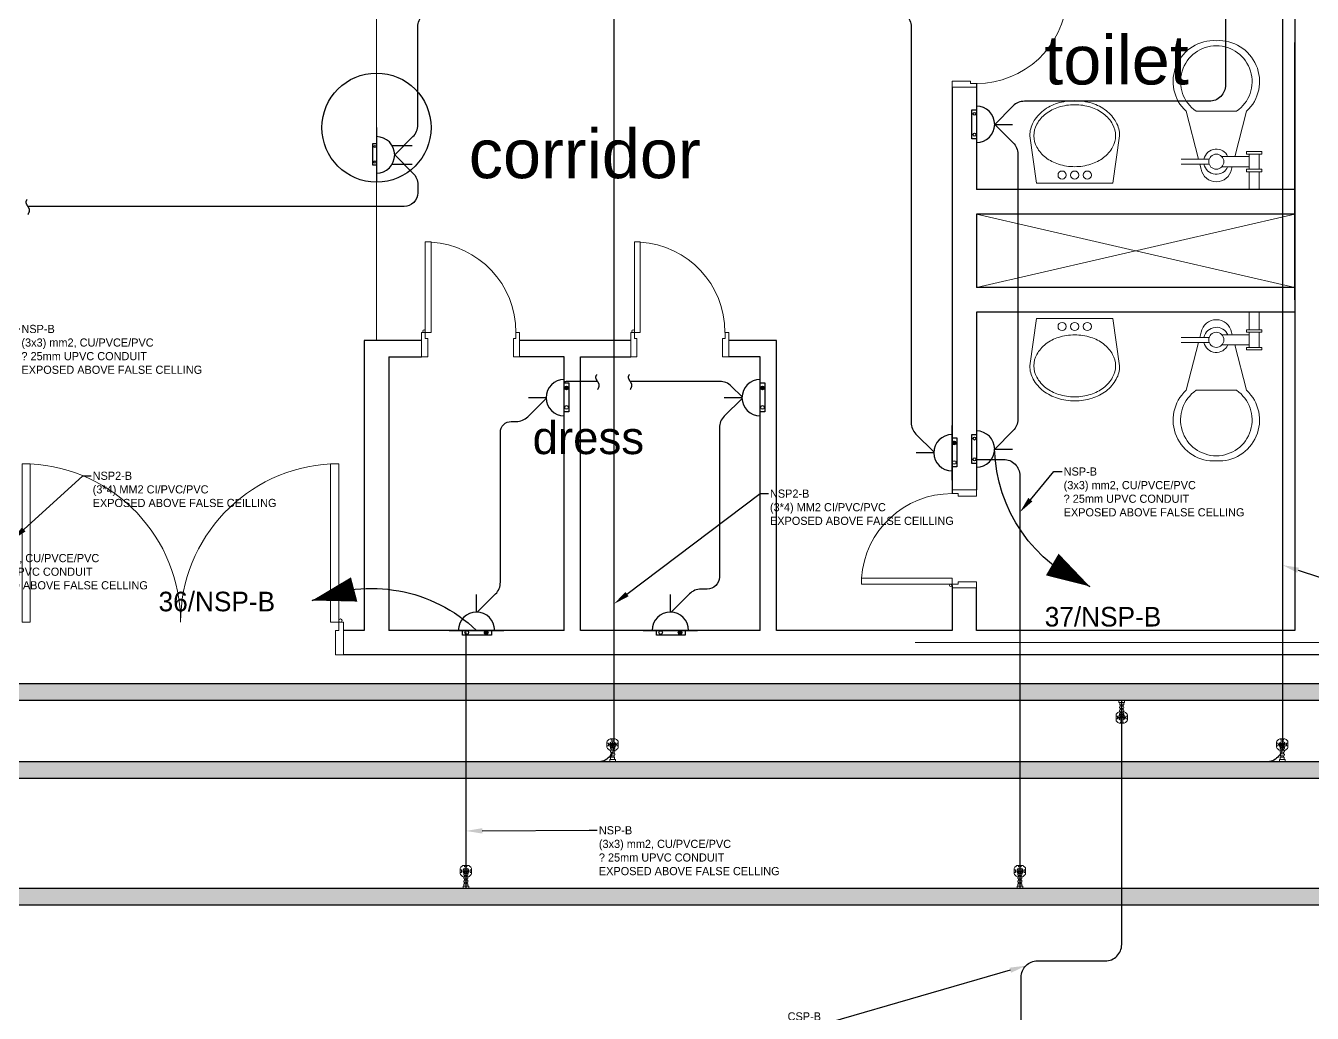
# Model space of a CAD drawing. Extents: x -1451 to 148, y -12854 to 856.
# Drawn here: x 71.95 to 79.83, y 355.93 to 361.98 of the extents above; entities that cross this region are included whole.
import ezdxf
from ezdxf import colors
from ezdxf.entities.mleader import LeaderData, LeaderLine
from ezdxf.enums import TextEntityAlignment as Align
from ezdxf.math import Vec2, Vec3

# ---------------------------------------------------------------- set-up
doc = ezdxf.new("R2010")
doc.units = 0
doc.header["$LTSCALE"] = 0.15
doc.linetypes.add('CONTINOUS', pattern=[0])
doc.linetypes.add('HIDDEN', pattern=[0.375, 0.25, -0.125])
doc.layers.get('0').update_dxf_attribs({"color": 252})
for name, color, linetype in [('0 BDH', 252, 'Continuous'), ('0 NORMAL WIRING', 252, 'Continuous'), ('0 sockets', 252, 'Continuous'), ('0 TEXTT', 4, 'Continuous'), ('0 TRATS', 252, 'Continuous'), ('0 WIRING 3', 4, 'Continuous'), ('AUTOINCR', 7, 'Continuous'), ('CPTOOLS-TRAY', 1, 'Continuous'), ('d1', 252, 'Continuous'), ('E-SOCK', 2, 'Continuous'), ('TEXT', 3, 'Continuous'), ('WIRING', 4, 'Continuous')]:
    doc.layers.add(name, color=color, linetype=linetype)
for name, color, linetype, lineweight in [('0 LEGEND', 140, 'Continuous', 0), ('anal', 252, 'Continuous', 20), ('DOOR', 252, 'Continuous', 20), ('EL-PULL BOX-50', 3, 'Continuous', 0), ('FIXT', 252, 'Continuous', 9), ('TMG-LC-ACCEORISE', 1, 'Continuous', 0), ('wall', 252, 'Continuous', 30), ('WC', 252, 'Continuous', 9)]:
    doc.layers.add(name, color=color, linetype=linetype, lineweight=lineweight)

# ---------------------------------------------------------------- blocks, each defined once
blk = doc.blocks.new('ARCH')
at = {"layer": 'anal'}
for p, q in [((74.1, 362.325), (74.1, 360.05)), ((77.775, 360.825), (79.725, 360.375)), ((79.725, 360.825), (77.775, 360.375)), ((77.4, 358.2), (82.2, 358.2)), ((82.2, 358.2), (77.4, 358.2))]:
    blk.add_line(p, q, dxfattribs=at)
at = {"layer": 'DOOR'}
for p, q in [((77.625, 361.6395), (77.7375, 361.6395)), ((77.625, 361.602), (77.625, 361.6395)), ((77.7375, 361.6395), (77.7375, 361.6245)), ((77.775, 361.602), (77.625, 361.602)), ((77.7375, 361.6245), (77.775, 361.6245)), ((77.775, 361.6245), (77.775, 361.602)), ((74.399, 360.655), (74.435, 360.655)), ((74.399, 360.1), (74.399, 360.655)), ((74.435, 360.655), (74.435, 360.1)), ((75.6796, 360.655), (75.7157, 360.655)), ((75.6796, 360.1), (75.6796, 360.655)), ((75.7157, 360.655), (75.7157, 360.1)), ((74.3765, 360.1), (74.3765, 359.95)), ((74.399, 360.1), (74.3765, 360.1)), ((74.399, 360.0625), (74.399, 360.1)), ((74.435, 360.1), (74.399, 360.1)), ((74.414, 360.0625), (74.399, 360.0625)), ((74.414, 359.95), (74.414, 360.0625)), ((74.939, 360.0625), (74.954, 360.0625)), ((74.939, 359.95), (74.939, 360.0625)), ((74.954, 360.0625), (74.954, 360.1)), ((74.954, 360.1), (74.9765, 360.1)), ((74.9765, 360.1), (74.9765, 359.95)), ((75.6571, 360.1), (75.6571, 359.95)), ((75.6796, 360.1), (75.6571, 360.1)), ((75.6796, 360.0625), (75.6796, 360.1)), ((75.7157, 360.1), (75.6796, 360.1)), ((75.6946, 360.0625), (75.6796, 360.0625)), ((75.6946, 359.95), (75.6946, 360.0625)), ((76.2196, 360.0625), (76.2346, 360.0625)), ((76.2196, 359.95), (76.2196, 360.0625)), ((76.2346, 360.0625), (76.2346, 360.1)), ((76.2346, 360.1), (76.2571, 360.1)), ((76.2571, 360.1), (76.2571, 359.95)), ((74.3765, 359.95), (74.414, 359.95)), ((74.9765, 359.95), (74.939, 359.95)), ((75.6571, 359.95), (75.6946, 359.95)), ((76.2571, 359.95), (76.2196, 359.95)), ((77.625, 359.1352), (77.775, 359.1352)), ((77.625, 359.1127), (77.625, 359.1352)), ((77.6625, 359.1127), (77.625, 359.1127)), ((77.6625, 359.0977), (77.6625, 359.1127)), ((77.775, 359.1352), (77.775, 359.0977)), ((77.775, 359.0977), (77.6625, 359.0977)), ((77.07, 358.5937), (77.625, 358.5937)), ((77.07, 358.5577), (77.07, 358.5937)), ((77.625, 358.5577), (77.07, 358.5577)), ((77.625, 358.5937), (77.625, 358.5577)), ((77.6625, 358.5577), (77.625, 358.5577)), ((77.625, 358.5577), (77.625, 358.5352)), ((77.6625, 358.5727), (77.6625, 358.5577)), ((77.775, 358.5727), (77.6625, 358.5727)), ((77.775, 358.5352), (77.775, 358.5727)), ((77.625, 358.5352), (77.775, 358.5352))]:
    blk.add_line(p, q, dxfattribs=at)
for points in [[(71.9287, 358.325), (71.9287, 359.295), (71.9787, 359.295), (71.9787, 358.325)], [(73.8687, 358.325), (73.8687, 359.295), (73.8187, 359.295), (73.8187, 358.325)], [(73.8687, 358.325), (73.8987, 358.325), (73.8987, 358.125), (73.8487, 358.125), (73.8487, 358.275), (73.8687, 358.275)]]:
    blk.add_lwpolyline(points, close=True, dxfattribs=at)
blk.add_circle((73.8787, 358.335), 0.01, dxfattribs=at)
for centre, start, end in [((71.9287, 358.325), 0, 87.04922), ((73.8713, 358.325), 92.95078, 180)]:
    blk.add_arc(centre, 0.9713, start, end, dxfattribs=at)
for centre, major_axis, start_param, end_param in [((77.775, 362.1795), (-0.3924, 0.3924), 2.356194, 3.86201), ((74.399, 360.1), (-0.3924, 0.3924), 3.926991, 5.432806), ((75.6796, 360.1), (-0.3924, 0.3924), 3.926991, 5.432806), ((74.3915, 360.1075), (0.0053, 0.0053), 5.497787, 11.780972), ((75.6721, 360.1075), (0.0053, 0.0053), 5.497787, 11.780972), ((77.625, 358.5577), (-0.3924, 0.3924), -0.785398, 0.720417), ((77.6175, 358.5502), (0.0053, 0.0053), 0.785398, 7.068583)]:
    blk.add_ellipse(centre, major_axis=major_axis, ratio=1, start_param=start_param, end_param=end_param, dxfattribs=at)
at = {"layer": 'FIXT'}
for p, q in [((78.1017, 361.3049), (78.1428, 361.014)), ((78.6517, 361.3049), (78.6106, 361.014)), ((78.1428, 361.014), (78.6106, 361.014)), ((78.1017, 359.8951), (78.1428, 360.186)), ((78.1428, 360.186), (78.6106, 360.186)), ((78.6517, 359.8951), (78.6106, 360.186))]:
    blk.add_line(p, q, dxfattribs=at)
for centre in [(78.2993, 361.0637), (78.3767, 361.0637), (78.454, 361.0637), (78.2993, 360.1363), (78.3767, 360.1363), (78.454, 360.1363)]:
    blk.add_circle(centre, 0.025, dxfattribs=at)
for centre, radius, start, end in [((78.3553, 361.2345), 0.282, 107.45924, 127.2098), ((78.3553, 361.2345), 0.257, 107.45924, 127.2098), ((78.3767, 361.1666), 0.3532, 90, 107.45924), ((78.3767, 361.1666), 0.3282, 90, 107.45924), ((78.3767, 361.1666), 0.3532, 72.54076, 90), ((78.3767, 361.1666), 0.3282, 72.54076, 90), ((78.398, 361.2345), 0.257, 52.7902, 72.54076), ((78.398, 361.2345), 0.282, 52.7902, 72.54076), ((78.3226, 361.2776), 0.2279, 127.2098, 151.38698), ((78.3226, 361.2776), 0.2029, 127.2098, 151.38698), ((78.4307, 361.2776), 0.2029, 28.61302, 52.7902), ((78.4307, 361.2776), 0.2279, 28.61302, 52.7902), ((78.2724, 361.3049), 0.1707, 151.38698, 180), ((78.2724, 361.3049), 0.1457, 151.38698, 180), ((78.4809, 361.3049), 0.1457, 0, 28.61302), ((78.4809, 361.3049), 0.1707, 0, 28.61302), ((78.2724, 361.3049), 0.1457, 180, 208.61302), ((78.3226, 361.3323), 0.2029, 208.61302, 232.7902), ((78.4307, 361.3323), 0.2029, 307.2098, 331.38698), ((78.4809, 361.3049), 0.1457, 331.38698, 360), ((78.3553, 361.3754), 0.257, 232.7902, 252.54076), ((78.398, 361.3754), 0.257, 287.45924, 307.2098), ((78.3767, 361.4433), 0.3282, 252.54076, 270), ((78.3767, 361.4433), 0.3282, 270, 287.45924), ((78.3553, 359.8246), 0.257, 107.45924, 127.2098), ((78.3767, 359.7567), 0.3282, 90, 107.45924), ((78.3767, 359.7567), 0.3282, 72.54076, 90), ((78.398, 359.8246), 0.257, 52.7902, 72.54076), ((78.3226, 359.8677), 0.2029, 127.2098, 151.38698), ((78.4307, 359.8677), 0.2029, 28.61302, 52.7902), ((78.2724, 359.8951), 0.1707, 180, 208.61302), ((78.2724, 359.8951), 0.1457, 151.38698, 180), ((78.2724, 359.8951), 0.1457, 180, 208.61302), ((78.4809, 359.8951), 0.1457, 0, 28.61302), ((78.4809, 359.8951), 0.1457, 331.38698, 360), ((78.4809, 359.8951), 0.1707, 331.38698, 360), ((78.3226, 359.9224), 0.2029, 208.61302, 232.7902), ((78.4307, 359.9224), 0.2029, 307.2098, 331.38698), ((78.3226, 359.9224), 0.2279, 208.61302, 232.7902), ((78.3553, 359.9655), 0.282, 232.7902, 252.54076), ((78.3553, 359.9655), 0.257, 232.7902, 252.54076), ((78.398, 359.9655), 0.257, 287.45924, 307.2098), ((78.398, 359.9655), 0.282, 287.45924, 307.2098), ((78.4307, 359.9224), 0.2279, 307.2098, 331.38698), ((78.3767, 360.0334), 0.3532, 252.54076, 270), ((78.3767, 360.0334), 0.3282, 252.54076, 270), ((78.3767, 360.0334), 0.3282, 270, 287.45924), ((78.3767, 360.0334), 0.3532, 270, 287.45924)]:
    blk.add_arc(centre, radius, start, end, dxfattribs=at)
at = {"layer": 'wall'}
for p, q in [((79.725, 362.325), (79.725, 358.275)), ((79.725, 360.3), (79.725, 361.875)), ((77.625, 361.602), (77.625, 359.1127)), ((77.775, 361.6245), (77.775, 360.975)), ((79.725, 360.975), (77.775, 360.975)), ((79.725, 360.825), (77.775, 360.825)), ((77.775, 360.825), (77.775, 360.375)), ((79.725, 360.375), (77.775, 360.375)), ((79.725, 360.225), (77.775, 360.225)), ((77.775, 360.225), (77.775, 359.1352)), ((74.3767, 360.05), (74.025, 360.05)), ((74.025, 360.05), (74.025, 358.275)), ((75.6571, 360.05), (74.9765, 360.05)), ((76.55, 360.05), (76.2571, 360.05)), ((76.55, 358.275), (76.55, 360.05)), ((74.175, 359.95), (74.3765, 359.95)), ((74.175, 359.95), (74.175, 358.275)), ((75.25, 359.95), (74.9765, 359.95)), ((75.25, 358.275), (75.25, 359.95)), ((75.35, 359.95), (75.6571, 359.95)), ((75.35, 358.275), (75.35, 359.95)), ((76.45, 359.95), (76.2571, 359.95)), ((76.45, 358.275), (76.45, 359.95)), ((77.625, 358.5502), (77.625, 358.275)), ((77.775, 358.275), (77.775, 358.5352)), ((74.025, 358.275), (73.8987, 358.275)), ((75.25, 358.275), (74.175, 358.275)), ((76.45, 358.275), (75.35, 358.275)), ((77.625, 358.275), (76.55, 358.275)), ((79.725, 358.275), (77.775, 358.275)), ((80.4, 358.125), (73.8987, 358.125))]:
    blk.add_line(p, q, dxfattribs=at)
at = {"layer": 'WC'}
for p, q in [((79.1352, 361.1615), (79.0587, 361.4547)), ((79.1205, 361.4547), (79.3676, 361.4547)), ((79.3568, 361.1765), (79.4294, 361.4547)), ((79.0278, 361.1613), (79.2008, 361.1613)), ((79.4448, 361.1767), (79.2786, 361.1767)), ((79.4294, 361.2076), (79.522, 361.2076)), ((79.4294, 361.1921), (79.4294, 361.2076)), ((79.522, 361.1921), (79.4294, 361.1921)), ((79.4448, 361.0995), (79.4448, 361.1921)), ((79.5066, 361.1921), (79.5066, 361.0995)), ((79.522, 361.2076), (79.522, 361.1921)), ((79.2008, 361.1304), (79.0278, 361.1304)), ((79.1514, 361.0995), (79.1433, 361.1306)), ((79.2781, 361.1149), (79.4448, 361.1149)), ((79.3367, 361.0995), (79.3408, 361.1153)), ((79.4294, 361.084), (79.4294, 361.0995)), ((79.4294, 361.0995), (79.522, 361.0995)), ((79.522, 361.084), (79.4294, 361.084)), ((79.4448, 360.9759), (79.4448, 361.084)), ((79.5066, 361.084), (79.5066, 360.9759)), ((79.522, 361.0995), (79.522, 361.084)), ((79.4448, 360.2241), (79.4448, 360.116)), ((79.5066, 360.116), (79.5066, 360.2241)), ((79.2008, 360.0696), (79.0278, 360.0696)), ((79.1514, 360.1005), (79.1433, 360.0694)), ((79.2781, 360.0851), (79.4448, 360.0851)), ((79.3367, 360.1005), (79.3408, 360.0847)), ((79.522, 360.116), (79.4294, 360.116)), ((79.4294, 360.116), (79.4294, 360.1005)), ((79.4294, 360.1005), (79.522, 360.1005)), ((79.4448, 360.1005), (79.4448, 360.0079)), ((79.5066, 360.0079), (79.5066, 360.1005)), ((79.522, 360.1005), (79.522, 360.116)), ((79.0278, 360.0387), (79.2008, 360.0387)), ((79.1352, 360.0385), (79.0587, 359.7453)), ((79.4448, 360.0233), (79.2786, 360.0233)), ((79.3568, 360.0235), (79.4294, 359.7453)), ((79.4294, 360.0079), (79.4294, 359.9924)), ((79.522, 360.0079), (79.4294, 360.0079)), ((79.4294, 359.9924), (79.522, 359.9924)), ((79.522, 359.9924), (79.522, 360.0079)), ((79.1205, 359.7453), (79.3676, 359.7453))]:
    blk.add_line(p, q, dxfattribs=at)
for centre in [(79.244, 361.1458), (79.244, 360.0542)]:
    blk.add_circle(centre, 0.0463, dxfattribs=at)
for centre, radius, start, end in [((79.2293, 361.6375), 0.25, 86.62, 226.9828), ((79.2588, 361.6375), 0.25, 313.01722, 93.38), ((79.2452, 361.6361), 0.2201, 90.3, 235.4946), ((79.2429, 361.6361), 0.2201, 304.50543, 89.7), ((79.244, 361.1458), 0.0772, 23.4137, 168.1237), ((79.244, 361.1165), 0.0942, 190.3889, 349.61114), ((79.244, 361.1458), 0.0772, 191.423, 337.14953), ((79.244, 360.0835), 0.0942, 10.38886, 169.6111), ((79.244, 360.0542), 0.0772, 22.85047, 168.577), ((79.244, 360.0542), 0.0772, 191.8763, 336.5863), ((79.2293, 359.5625), 0.25, 133.0172, 273.38), ((79.2452, 359.5639), 0.2201, 124.5054, 269.7), ((79.2588, 359.5625), 0.25, 266.62, 46.98278), ((79.2429, 359.5639), 0.2201, 270.3, 55.49457)]:
    blk.add_arc(centre, radius, start, end, dxfattribs=at)
at = {"layer": 'd1', "width": 2.4256, "attachment_point": 1}
for s, insert, char_height in [('{\\fArial|b0|i0|c0|p34;toilet}', (78.1904, 361.9189), 0.3), ('{\\fArial|b0|i0|c0|p34;corridor}', (74.6652, 361.3447), 0.3), ('{\\fArial|b0|i0|c0|p34;dress}', (75.056, 359.5545), 0.2)]:
    blk.add_mtext(s, dxfattribs=dict(at, insert=insert, char_height=char_height))
blk = doc.blocks.new('s')
at = {"layer": '0 BDH', "linetype": 'ByBlock'}
h = blk.add_hatch(dxfattribs=at)
h.set_pattern_fill('ANGLE', color=2)
h.set_pattern_definition([(0, (-147.759, -393.318), (0, 6.985), [5.08, -1.905]), (90, (-147.759, -393.318), (-6.985, 4e-16), [5.08, -1.905])])
h.paths.add_polyline_path([(0.0729, 0.0022, 1), (0.0545, 0.0022, 1)])
at = {"layer": '0 BDH', "color": 6, "linetype": 'ByBlock'}
blk.add_lwpolyline([(-0.0887, 0.015), (0.0887, 0.015), (0.0887, -0.015), (-0.0887, -0.015)], close=True, dxfattribs=at)
for centre in [(-0.0637, 0.0022), (0.0637, 0.0022)]:
    blk.add_circle(centre, 0.00918, dxfattribs=at)
blk = doc.blocks.new('*U278')
at = {"layer": 'E-SOCK'}
for p, q in [((-0.077, -0.021), (-0.077, 0.142)), ((0.077, -0.021), (0.077, 0.142)), ((-0.223, -0.149), (0.223, -0.149))]:
    blk.add_line(p, q, dxfattribs=at)
blk.add_arc((0, -0.149), 0.149, 0, 180, dxfattribs=at)
at = {"layer": '0 BDH', "color": 6, "linetype": 'ByBlock'}
blk.add_blockref('s', (-0.005, -0.163), dxfattribs=at)
blk = doc.blocks.new('WATHERPROOF SOCKER S.PH')
at = {"layer": 'E-SOCK', "color": 6}
for p, q in [((0, 0.1114), (0, 0.2201)), ((-0.1671, 0), (0.1671, 0))]:
    blk.add_line(p, q, dxfattribs=at)
blk.add_arc((0, 0), 0.1114, 0, 180, dxfattribs=at)
at = {"layer": '0 BDH', "color": 6, "linetype": 'ByBlock'}
blk.add_blockref('s', (-0.0007, -0.0144), dxfattribs=at)
blk = doc.blocks.new('*U293')
at = {"linetype": 'ByBlock'}
h = blk.add_hatch(dxfattribs=at)
h.set_pattern_fill('ANGLE', color=2)
h.set_pattern_definition([(0, (-301.6926, 2.516), (0, 6.985), [5.08, -1.905]), (90, (-301.6926, 2.516), (-6.985, 4e-16), [5.08, -1.905])])
h.paths.add_polyline_path([(87, -25, 1), (127, -25, 1)])
at = {"color": 6, "linetype": 'ByBlock'}
blk.add_lwpolyline([(-154, 0), (164, 0), (164, -52), (-154, -52)], close=True, dxfattribs=at)
for centre in [(-107, -25), (107, -25)]:
    blk.add_circle(centre, 20.1, dxfattribs=at)
at = {"layer": 'E-SOCK'}
for p, q in [((0, 200), (0, 395)), ((-300, 0), (300, 0))]:
    blk.add_line(p, q, dxfattribs=at)
blk.add_arc((0, 0), 200, 0, 180, dxfattribs=at)
blk = doc.blocks.new('*U64')
at = {"transparency": 33554687}
blk.add_line((-558.4, 70.7), (-626.2, 129.6), dxfattribs=at)
blk.add_lwpolyline([(-626.2, 129.6, 0, 96, 0), (-492.9, 30.1, 96, 96, 0)], format="xyseb", dxfattribs=at)
at = {"ltscale": 0.2, "transparency": 33554687}
blk.add_arc((-214.3, 542.2), 583, 225.0509, 291.5678, dxfattribs=at)
blk = doc.blocks.new('N')
at = {"layer": 'TEXT', "transparency": 33554687, "xscale": -0.0016, "yscale": 0.0016, "zscale": 0.0016, "rotation": 68.01807446485657}
blk.add_blockref('*U64', (0, 0), dxfattribs=at)
blk = doc.blocks.new('*U204')
at = {"layer": 'CPTOOLS-TRAY'}
h = blk.add_hatch(dxfattribs=at)
h.set_pattern_fill('HEX', color=0, scale=0.005)
h.paths.add_polyline_path([(0.05, 29.2286), (-0.05, 29.2286), (-0.05, 0), (0.05, 0)])
at = {"layer": 'CPTOOLS-TRAY', "color": 0}
blk.add_lwpolyline([(0.05, 29.2286), (-0.05, 29.2286), (-0.05, 0), (0.05, 0)], close=True, dxfattribs=at)
blk = doc.blocks.new('K7X7X1U5B4')
at = {"layer": '0 TRATS', "color": 0, "linetype": 'ByBlock', "rotation": 90}
blk.add_blockref('*U204', (94.4258, 357.8975), dxfattribs=at)
blk = doc.blocks.new('*U238')
at = {"layer": 'CPTOOLS-TRAY'}
h = blk.add_hatch(dxfattribs=at)
h.set_pattern_fill('HEX', color=0, scale=0.005)
h.paths.add_polyline_path([(0.05, 29.9973), (-0.05, 29.9973), (-0.05, 0), (0.05, 0)])
at = {"layer": 'CPTOOLS-TRAY', "color": 0}
blk.add_lwpolyline([(0.05, 29.9973), (-0.05, 29.9973), (-0.05, 0), (0.05, 0)], close=True, dxfattribs=at)
blk = doc.blocks.new('C5A2A8X4T8')
at = {"layer": '0 TRATS', "color": 0, "linetype": 'ByBlock', "rotation": 90}
blk.add_blockref('*U238', (94.4258, 357.4188), dxfattribs=at)
blk = doc.blocks.new('*U257')
at = {"layer": 'CPTOOLS-TRAY'}
h = blk.add_hatch(dxfattribs=at)
h.set_pattern_fill('HEX', color=0, scale=0.005)
h.paths.add_polyline_path([(0.05, 30.6426), (-0.05, 30.6426), (-0.05, 0), (0.05, 0)])
at = {"layer": 'CPTOOLS-TRAY', "color": 0}
blk.add_lwpolyline([(0.05, 30.6426), (-0.05, 30.6426), (-0.05, 0), (0.05, 0)], close=True, dxfattribs=at)
blk = doc.blocks.new('W2J0O4G0K3')
at = {"layer": '0 TRATS', "color": 0, "linetype": 'ByBlock', "rotation": 90}
blk.add_blockref('*U257', (94.4258, 356.6437), dxfattribs=at)
blk = doc.blocks.new('endtick', base_point=(-3267.27, -69559.4))
at = {"layer": 'WIRING', "color": 2, "linetype": 'HIDDEN'}
blk.add_spline([(-3267.27, -69509.4), (-3276.985, -69534.4), (-3267.27, -69559.4), (-3256.425, -69584.4), (-3267.27, -69609.4)], degree=3, dxfattribs=at)
blk = doc.blocks.new('JUNCTION BOX 2')
at = {"layer": 'TMG-LC-ACCEORISE', "color": 1, "ltscale": 0.4}
blk.add_lwpolyline([(-27, -85), (27, -85, 0.198912), (40, -79), (54, -66, 0.198912), (59, -53), (59, 2, 0.198912), (54, 15), (40, 28, 0.198912), (27, 34), (-27, 34, 0.198912), (-40, 28), (-54, 15, 0.198912), (-60, 2), (-60, -25), (-60, -53, 0.198912), (-54, -66), (-40, -79, 0.198912)], format="xyb", close=True, dxfattribs=at)
for points in [[(-14, 34), (12, 34), (12, 20), (-14, 20)], [(-60, -12), (-60, -39), (-45, -39), (-45, -12)], [(-14, -85), (12, -85), (12, -71), (-14, -71)], [(59, -12), (59, -39), (45, -39), (45, -12)]]:
    blk.add_lwpolyline(points, close=True, dxfattribs=at)
at = {"layer": 'TMG-LC-ACCEORISE', "color": 1}
for points in [[(0, 7), (0, -58)], [(-32, -25), (32, -25)]]:
    blk.add_lwpolyline(points, dxfattribs=at)
blk.add_circle((0, -25), 32.2, dxfattribs=at)
blk = doc.blocks.new('EMT CON. ADAPTER')
at = {"linetype": 'CONTINOUS'}
for points in [[(-60, 25), (-60, -25), (-30, -25), (-30, 25)], [(0, 35), (-30, 35), (-30, -35), (0, -35)]]:
    blk.add_lwpolyline(points, close=True, dxfattribs=at)
blk = doc.blocks.new('WERG')
at = {"layer": '0 LEGEND', "color": 1, "ltscale": 0.05}
for p, q in [((-43, 16), (-43, -16)), ((-27, 26), (-33, 26)), ((-17, 17), (0, 17)), ((-17, -16), (-17, 16)), ((-33, -26), (-27, -26)), ((-17, -17), (0, -17))]:
    blk.add_line(p, q, dxfattribs=at)
for centre, start, end in [((-33, 16), 90.0002, 180.0002), ((-27, 16), 0.0002, 90.0002), ((-33, -16), 180.0002, 270.0002), ((-27, -16), 270.0002, 0.0002)]:
    blk.add_arc(centre, 10, start, end, dxfattribs=at)
blk = doc.blocks.new('*U304')
at = {"layer": '0 LEGEND', "ltscale": 0.05}
for p in [(-189, 0), (-146, 0), (-103, 0), (-60, 0)]:
    blk.add_blockref('WERG', p, dxfattribs=at)
at = {"layer": '0 LEGEND', "ltscale": 0.05, "xscale": -1, "rotation": 180}
blk.add_blockref('EMT CON. ADAPTER', (0, 0), dxfattribs=at)
blk = doc.blocks.new('DD')
at = {"layer": 'EL-PULL BOX-50', "extrusion": (-3.54521e-15, -0.013854, 0.999904), "xscale": -0.002311763713811701, "yscale": 0.002311763713811701, "zscale": 0.002311763713811699, "rotation": 180}
blk.add_blockref('JUNCTION BOX 2', (0, 0.367, -0.001), dxfattribs=at)
at = {"layer": 'EL-PULL BOX-50', "xscale": -0.001964999156739888, "yscale": 0.001964999156739888, "zscale": 0.001964999156739888, "rotation": 90}
blk.add_blockref('*U304', (0, 0), dxfattribs=at)

msp = doc.modelspace()

# ---------------------------------------------------------------- linework, layer by layer
at = {"layer": '0 NORMAL WIRING', "color": 3}
for points in [[(78.618, 362.5863), (78.7301, 362.6984, -0.198912), (78.8008, 362.7277), (79.2, 362.7277, -0.414214), (79.3, 362.6277), (79.3, 361.6159, -0.414214), (79.2, 361.5159), (78.0692, 361.5159, 0.198912), (77.9985, 361.4867), (77.8864, 361.3745)], [(76.0293, 362.2137), (76.1414, 362.1015, 0.198912), (76.2121, 362.0723), (77.275, 362.0723, -0.414214), (77.375, 361.9723), (77.375, 359.5478, 0.198912), (77.4043, 359.4771), (77.5137, 359.3676)], [(74.2114, 361.1875), (74.3235, 361.2996, 0.198912), (74.3528, 361.3703), (74.3528, 361.9723, -0.414214), (74.4528, 362.0723), (75.4544, 362.0723)], [(77.8864, 361.3745), (77.9985, 361.2624, -0.198912), (78.0278, 361.1917), (78.0278, 359.568, -0.198912), (77.9985, 359.4973), (77.8864, 359.3852)], [(74.2114, 361.1875), (74.3235, 361.0754, -0.198912), (74.3528, 361.0047), (74.3528, 360.956, -0.414214), (74.2686, 360.8719), (71.965, 360.8719)], [(75.4544, 359.8), (75.2752, 359.8, 0.063666), (75.25, 359.7968)], [(76.3387, 359.705), (76.273, 359.7707, 0.198912), (76.2023, 359.8), (75.6544, 359.8)], [(74.7175, 358.3863), (74.8296, 358.4984, 0.198912), (74.8589, 358.5691), (74.8589, 359.4879, -0.414214), (74.9253, 359.5543), (74.9558, 359.5543, 0.198912), (75.0266, 359.5836), (75.1387, 359.6957)], [(76.3387, 359.6957), (76.2293, 359.5863, 0.198912), (76.2, 359.5156), (76.2, 358.6017, -0.414214), (76.126, 358.5277), (76.0878, 358.5277, 0.198912), (76.0171, 358.4984), (75.905, 358.3863)]]:
    msp.add_lwpolyline(points, format="xyb", dxfattribs=at)
at = {"layer": '0 sockets', "color": 4, "linetype": 'ByBlock'}
for points in [[(75.5544, 366.2666), (75.5544, 357.5688, -0.414214), (75.4544, 357.4688), (75.2726, 357.4688)], [(79.2503, 366.2666), (79.55, 366.2666, -0.414214), (79.65, 366.1666), (79.65, 357.5688, -0.414214), (79.55, 357.4688), (79.4272, 357.4688)]]:
    msp.add_lwpolyline(points, format="xyb", dxfattribs=at)
at = {"layer": '0 sockets', "color": 1, "linetype": 'ByBlock'}
msp.add_lwpolyline([(77.772, 359.3222), (77.9408, 359.3222, -0.414214), (78.0408, 359.2222), (78.0408, 356.6937)], format="xyb", dxfattribs=at)
msp.add_lwpolyline([(74.6473, 358.2613), (74.6473, 356.6937)], dxfattribs=at)
at = {"layer": '0 sockets', "color": 6, "linetype": 'ByBlock'}
msp.add_lwpolyline([(78.0488, 355.7345), (78.0488, 356.15, -0.414214), (78.1488, 356.25), (78.5644, 356.25, 0.414214), (78.6644, 356.35), (78.6644, 357.8475)], format="xyb", dxfattribs=at)
at = {"layer": '0 sockets', "color": 3}
msp.add_circle((74.1, 361.3546), 0.3341, dxfattribs=at)

# ---------------------------------------------------------------- block references
at = {"layer": '0 BDH', "color": 6, "linetype": 'ByBlock'}
for p, rotation in [((77.8863, 359.3852), 224.9999999999897), ((74.7124, 358.275), 90)]:
    msp.add_blockref('N', p, dxfattribs=dict(at, rotation=rotation))
at = {"layer": '0 sockets', "color": 3}
msp.add_blockref('ARCH', (0, 0), dxfattribs=at)
at = {"layer": '0 sockets', "color": 3, "rotation": 270}
for p in [(77.775, 361.3745), (77.775, 359.3852)]:
    msp.add_blockref('WATHERPROOF SOCKER S.PH', p, dxfattribs=at)
at = {"layer": '0 sockets', "color": 3}
for name, p, xscale, yscale, zscale, rotation in [('*U278', (74.2114, 361.1875), 0.75, 0.75, 0.75, 270), ('*U293', (75.25, 359.7), 0.0005570000000000001, 0.0005570000000000001, 0.0005570000000000001, 90), ('*U293', (76.45, 359.7), 0.0005570000000000001, 0.0005570000000000001, 0.0005570000000000001, 90), ('*U293', (77.625, 359.3627), 0.0005570000000000001, 0.0005570000000000001, 0.0005570000000000001, 90)]:
    msp.add_blockref(name, p, dxfattribs=dict(at, xscale=xscale, yscale=yscale, zscale=zscale, rotation=rotation))
at = {"layer": '0 sockets', "color": 3, "xscale": 0.0005570000000000001, "yscale": 0.0005570000000000001, "zscale": 0.0005570000000000001}
for p in [(74.7125, 358.275), (75.9, 358.275)]:
    msp.add_blockref('*U293', p, dxfattribs=at)
at = {"layer": '0 TRATS', "color": 1, "linetype": 'ByBlock'}
msp.add_blockref('W2J0O4G0K3', (0, 0), dxfattribs=at)
at = {"layer": '0 TRATS', "color": 4, "linetype": 'ByBlock'}
msp.add_blockref('C5A2A8X4T8', (0, 0), dxfattribs=at)
at = {"layer": '0 TRATS', "color": 6, "linetype": 'ByBlock'}
msp.add_blockref('K7X7X1U5B4', (0, 0), dxfattribs=at)
at = {"layer": '0 WIRING 3', "color": 6, "linetype": 'ByBlock'}
for name, p, xscale, yscale, zscale, rotation in [('endtick', (71.965, 360.8719), 0.001, 0.001, 0.001, 179.9999999999986), ('endtick', (75.4544, 359.8), 0.001, 0.001, 0.001, 180), ('endtick', (75.6544, 359.8), 0.001, 0.001, 0.001, 180.0000000000059), ('DD', (78.6644, 357.8476), 0.25, 0.25, 0.25, 180)]:
    msp.add_blockref(name, p, dxfattribs=dict(at, xscale=xscale, yscale=yscale, zscale=zscale, rotation=rotation))
at = {"layer": '0 WIRING 3', "color": 6, "linetype": 'ByBlock', "xscale": 0.25, "yscale": 0.25, "zscale": 0.25}
for p in [(75.5464, 357.4688), (79.6481, 357.4688), (74.6473, 356.6937), (78.0408, 356.6937)]:
    msp.add_blockref('DD', p, dxfattribs=at)

# ---------------------------------------------------------------- texts
at = {"layer": 'AUTOINCR', "color": 1, "linetype": 'ByBlock'}
for s, p in [('36/NSP-B', (72.7652, 358.3555)), ('37/NSP-B', (78.1931, 358.2624))]:
    msp.add_text(s, height=0.12, dxfattribs=at).set_placement(p, align=Align.BOTTOM_LEFT)

# ---------------------------------------------------------------- leaders
at = {"layer": '0 TEXTT', "color": 1, "linetype": 'ByBlock'}
ml = msp.add_multileader_mtext('Standard', dxfattribs=at)
ml.set_content('NSP-B \\P(3x3) mm2, CU/PVCE/PVC\\P? 25mm UPVC CONDUIT\\PEXPOSED ABOVE FALSE CELLING', color=6)
ml.set_leader_properties(color=4)
ml.build(insert=Vec2(0, 0))
ml.multileader.update_dxf_attribs({"text_right_attachment_type": 6, "dogleg_length": 0.05, "arrow_head_size": 0.1})
ctx = ml.context
ctx.base_point, ctx.char_height, ctx.arrow_head_size, ctx.landing_gap_size = Vec3(71.915, 360.1213), 0.05, 0.1, 0.01
ctx.right_attachment = 6
notes = []
notes.append((ctx, [(0, (1, 1, 0), (71.865, 360.1213), (1, 0), 0.05, [(0, [(70.3869, 359.2778)], 0, [])])]))
ctx.mtext.insert, ctx.mtext.width, ctx.mtext.flow_direction = Vec3(71.925, 360.1463), 6.216, 5
ml = msp.add_multileader_mtext('Standard', dxfattribs=at)
ml.set_content('NSP-B \\P(3x3) mm2, CU/PVCE/PVC\\P? 25mm UPVC CONDUIT\\PEXPOSED ABOVE FALSE CELLING', color=6)
ml.set_leader_properties(color=4)
ml.build(insert=Vec2(0, 0))
ml.multileader.update_dxf_attribs({"text_right_attachment_type": 6, "dogleg_length": 0.05, "arrow_head_size": 0.1})
ctx = ml.context
ctx.base_point, ctx.char_height, ctx.arrow_head_size, ctx.landing_gap_size = Vec3(78.2989, 359.248), 0.05, 0.1, 0.01
ctx.right_attachment = 6
notes.append((ctx, [(0, (1, 1, 0), (78.2489, 359.248), (1, 0), 0.05, [(0, [(78.0408, 358.9985)], 0, [])])]))
ctx.mtext.insert, ctx.mtext.width, ctx.mtext.flow_direction = Vec3(78.3089, 359.273), 6.216, 5
at = {"layer": '0 TEXTT', "color": 6, "linetype": 'ByBlock'}
ml = msp.add_multileader_mtext('Standard', dxfattribs=at)
ml.set_content('{\\C4;NSP2-B\\P(3*4) MM2 CI/PVC/PVC\\PEXPOSED ABOVE FALSE CEILLING}', color=6)
ml.set_leader_properties(color=4)
ml.build(insert=Vec2(0, 0))
ml.multileader.update_dxf_attribs({"text_right_attachment_type": 6, "dogleg_length": 0.05, "arrow_head_size": 0.1})
ctx = ml.context
ctx.base_point, ctx.char_height, ctx.arrow_head_size, ctx.landing_gap_size = Vec3(72.3514, 359.2219), 0.05, 0.1, 0.01
ctx.right_attachment = 6
notes.append((ctx, [(0, (1, 1, 0), (72.3014, 359.2219), (1, 0), 0.05, [(0, [(71.865, 358.8259)], 0, [])])]))
ctx.mtext.insert, ctx.mtext.width, ctx.mtext.flow_direction = Vec3(72.3614, 359.2469), 2.662326, 5
at = {"layer": '0 TEXTT', "color": 1, "linetype": 'ByBlock'}
ml = msp.add_multileader_mtext('Standard', dxfattribs=at)
ml.set_content('NSP-B \\P(3x3) mm2, CU/PVCE/PVC\\P? 25mm UPVC CONDUIT\\PEXPOSED ABOVE FALSE CELLING', color=6)
ml.set_leader_properties(color=4)
ml.build(insert=Vec2(0, 0))
ml.multileader.update_dxf_attribs({"text_right_attachment_type": 6, "dogleg_length": 0.05, "arrow_head_size": 0.1})
ctx = ml.context
ctx.base_point, ctx.char_height, ctx.arrow_head_size, ctx.landing_gap_size = Vec3(67.6716, 359.1326), 0.05, 0.1, 0.01
ctx.right_attachment = 6
notes.append((ctx, [(0, (1, 1, 0), (67.6216, 359.1326), (1, 0), 0.05, [(0, [(67.1755, 358.6343)], 0, [])])]))
ctx.mtext.insert, ctx.mtext.width, ctx.mtext.flow_direction = Vec3(67.6816, 359.1576), 6.216, 5
at = {"layer": '0 TEXTT', "color": 6, "linetype": 'ByBlock'}
ml = msp.add_multileader_mtext('Standard', dxfattribs=at)
ml.set_content('{\\C4;NSP2-B\\P(3*4) MM2 CI/PVC/PVC\\PEXPOSED ABOVE FALSE CEILLING}', color=6)
ml.set_leader_properties(color=4)
ml.build(insert=Vec2(0, 0))
ml.multileader.update_dxf_attribs({"text_right_attachment_type": 6, "dogleg_length": 0.05, "arrow_head_size": 0.1})
ctx = ml.context
ctx.base_point, ctx.char_height, ctx.arrow_head_size, ctx.landing_gap_size = Vec3(76.5, 359.1125), 0.05, 0.1, 0.01
ctx.right_attachment = 6
notes.append((ctx, [(0, (1, 1, 0), (76.45, 359.1125), (1, 0), 0.05, [(0, [(75.5544, 358.4367)], 0, [])])]))
ctx.mtext.insert, ctx.mtext.width, ctx.mtext.flow_direction = Vec3(76.51, 359.1375), 2.662326, 5
at = {"layer": '0 TEXTT', "color": 1, "linetype": 'ByBlock'}
ml = msp.add_multileader_mtext('Standard', dxfattribs=at)
ml.set_content('NSP-B \\P(3x3) mm2, CU/PVCE/PVC\\P? 25mm UPVC CONDUIT\\PEXPOSED ABOVE FALSE CELLING', color=6)
ml.set_leader_properties(color=4)
ml.build(insert=Vec2(0, 0))
ml.multileader.update_dxf_attribs({"text_right_attachment_type": 6, "dogleg_length": 0.05, "arrow_head_size": 0.1})
ctx = ml.context
ctx.base_point, ctx.char_height, ctx.arrow_head_size, ctx.landing_gap_size = Vec3(71.5821, 358.8009), 0.05, 0.1, 0.01
ctx.right_attachment = 6
notes.append((ctx, [(0, (1, 1, 0), (71.5321, 358.8009), (1, 0), 0.05, [(0, [(70.8715, 358.125)], 0, [])])]))
ctx.mtext.insert, ctx.mtext.width, ctx.mtext.flow_direction = Vec3(71.5921, 358.8259), 6.216, 5
ml = msp.add_multileader_mtext('Standard', dxfattribs=at)
ml.set_content('NSP-B \\P(3x3) mm2, CU/PVCE/PVC\\P? 25mm UPVC CONDUIT\\PEXPOSED ABOVE FALSE CELLING', color=6)
ml.set_leader_properties(color=4)
ml.build(insert=Vec2(0, 0))
ml.multileader.update_dxf_attribs({"text_right_attachment_type": 6, "dogleg_length": 0.05, "arrow_head_size": 0.1})
ctx = ml.context
ctx.base_point, ctx.char_height, ctx.arrow_head_size, ctx.landing_gap_size = Vec3(81.2023, 358.7362), 0.05, 0.1, 0.01
ctx.right_attachment, ctx.text_align_type = 6, 2
notes.append((ctx, [(0, (1, 1, 0), (82.6056, 358.7012), (-1, 0), 0.05, [(0, [(82.9223, 358.5026)], 0, [])])]))
ctx.mtext.insert, ctx.mtext.width, ctx.mtext.alignment, ctx.mtext.flow_direction = Vec3(82.5456, 358.7612), 6.216, 3, 5
at = {"layer": '0 TEXTT', "color": 6, "linetype": 'ByBlock'}
ml = msp.add_multileader_mtext('Standard', dxfattribs=at)
ml.set_content('{\\C4;NSP2-B\\P(3*4) MM2 CI/PVC/PVC\\PEXPOSED ABOVE FALSE CEILLING}', color=6)
ml.set_leader_properties(color=4)
ml.build(insert=Vec2(0, 0))
ml.multileader.update_dxf_attribs({"text_right_attachment_type": 6, "dogleg_length": 0.05, "arrow_head_size": 0.1})
ctx = ml.context
ctx.base_point, ctx.char_height, ctx.arrow_head_size, ctx.landing_gap_size = Vec3(80.2054, 358.5079), 0.05, 0.1, 0.01
ctx.right_attachment = 6
notes.append((ctx, [(0, (1, 1, 0), (80.1554, 358.5079), (1, 0), 0.05, [(0, [(79.65, 358.6745)], 0, [])])]))
ctx.mtext.insert, ctx.mtext.width, ctx.mtext.flow_direction = Vec3(80.2154, 358.5329), 2.662326, 5
at = {"layer": '0 TEXTT', "color": 1, "linetype": 'ByBlock'}
ml = msp.add_multileader_mtext('Standard', dxfattribs=at)
ml.set_content('NSP-B \\P(3x3) mm2, CU/PVCE/PVC\\P? 25mm UPVC CONDUIT\\PEXPOSED ABOVE FALSE CELLING', color=6)
ml.set_leader_properties(color=4)
ml.build(insert=Vec2(0, 0))
ml.multileader.update_dxf_attribs({"text_right_attachment_type": 6, "dogleg_length": 0.05, "arrow_head_size": 0.1})
ctx = ml.context
ctx.base_point, ctx.char_height, ctx.arrow_head_size, ctx.landing_gap_size = Vec3(75.4519, 357.0503), 0.05, 0.1, 0.01
ctx.right_attachment = 6
notes.append((ctx, [(0, (1, 1, 0), (75.4019, 357.0503), (1, 0), 0.05, [(0, [(74.6473, 357.0461)], 0, [])])]))
ctx.mtext.insert, ctx.mtext.width, ctx.mtext.flow_direction = Vec3(75.4619, 357.0753), 6.216, 5
at = {"layer": '0 TEXTT', "color": 6, "linetype": 'ByBlock'}
ml = msp.add_multileader_mtext('Standard', dxfattribs=at)
ml.set_content('{\\C4;NSP2-B\\P(3*4) MM2 CI/PVC/PVC\\PEXPOSED ABOVE FALSE CEILLING}', color=6)
ml.set_leader_properties(color=4)
ml.build(insert=Vec2(0, 0))
ml.multileader.update_dxf_attribs({"text_right_attachment_type": 6, "dogleg_length": 0.05, "arrow_head_size": 0.1})
ctx = ml.context
ctx.base_point, ctx.char_height, ctx.arrow_head_size, ctx.landing_gap_size = Vec3(79.7591, 356.2174), 0.05, 0.1, 0.01
ctx.right_attachment, ctx.text_align_type = 6, 2
notes.append((ctx, [(0, (1, 1, 0), (81.1957, 356.1824), (-1, 0), 0.05, [(0, [(81.4552, 356.3737)], 0, [])])]))
ctx.mtext.insert, ctx.mtext.width, ctx.mtext.alignment, ctx.mtext.flow_direction = Vec3(81.1357, 356.2424), 2.662326, 3, 5
ml = msp.add_multileader_mtext('Standard', dxfattribs=at)
ml.set_content('{\\C2;CSP-B\\P(3*3) MM2 CI/PVC/PVC\\PEXPOSED ABOVE FALSE CEILLING}', color=6)
ml.set_leader_properties(color=4)
ml.build(insert=Vec2(0, 0))
ml.multileader.update_dxf_attribs({"text_right_attachment_type": 6, "dogleg_length": 0.05, "arrow_head_size": 0.1})
ctx = ml.context
ctx.base_point, ctx.char_height, ctx.arrow_head_size, ctx.landing_gap_size = Vec3(75.4458, 355.91), 0.05, 0.1, 0.01
ctx.right_attachment, ctx.text_align_type = 6, 2
notes.append((ctx, [(0, (1, 1, 0), (76.8825, 355.875), (-1, 0), 0.05, [(0, [(78.0781, 356.2207)], 0, [])])]))
ctx.mtext.insert, ctx.mtext.width, ctx.mtext.alignment, ctx.mtext.flow_direction = Vec3(76.8225, 355.935), 2.662326, 3, 5
for ctx, leaders in notes:
    for number, flags, end, landing, length, lines in leaders:
        leader = LeaderData()
        leader.index, (leader.has_last_leader_line, leader.has_dogleg_vector, leader.attachment_direction) = number, flags
        leader.last_leader_point, leader.dogleg_vector, leader.dogleg_length = Vec3(end), Vec3(landing), length
        for number, points, colour, breaks in lines:
            line = LeaderLine()
            line.index, line.vertices, line.color, line.breaks = number, Vec3.list(points), colors.encode_raw_color(colour), breaks
            leader.lines.append(line)
        ctx.leaders.append(leader)

doc.saveas('drawing.dxf')
